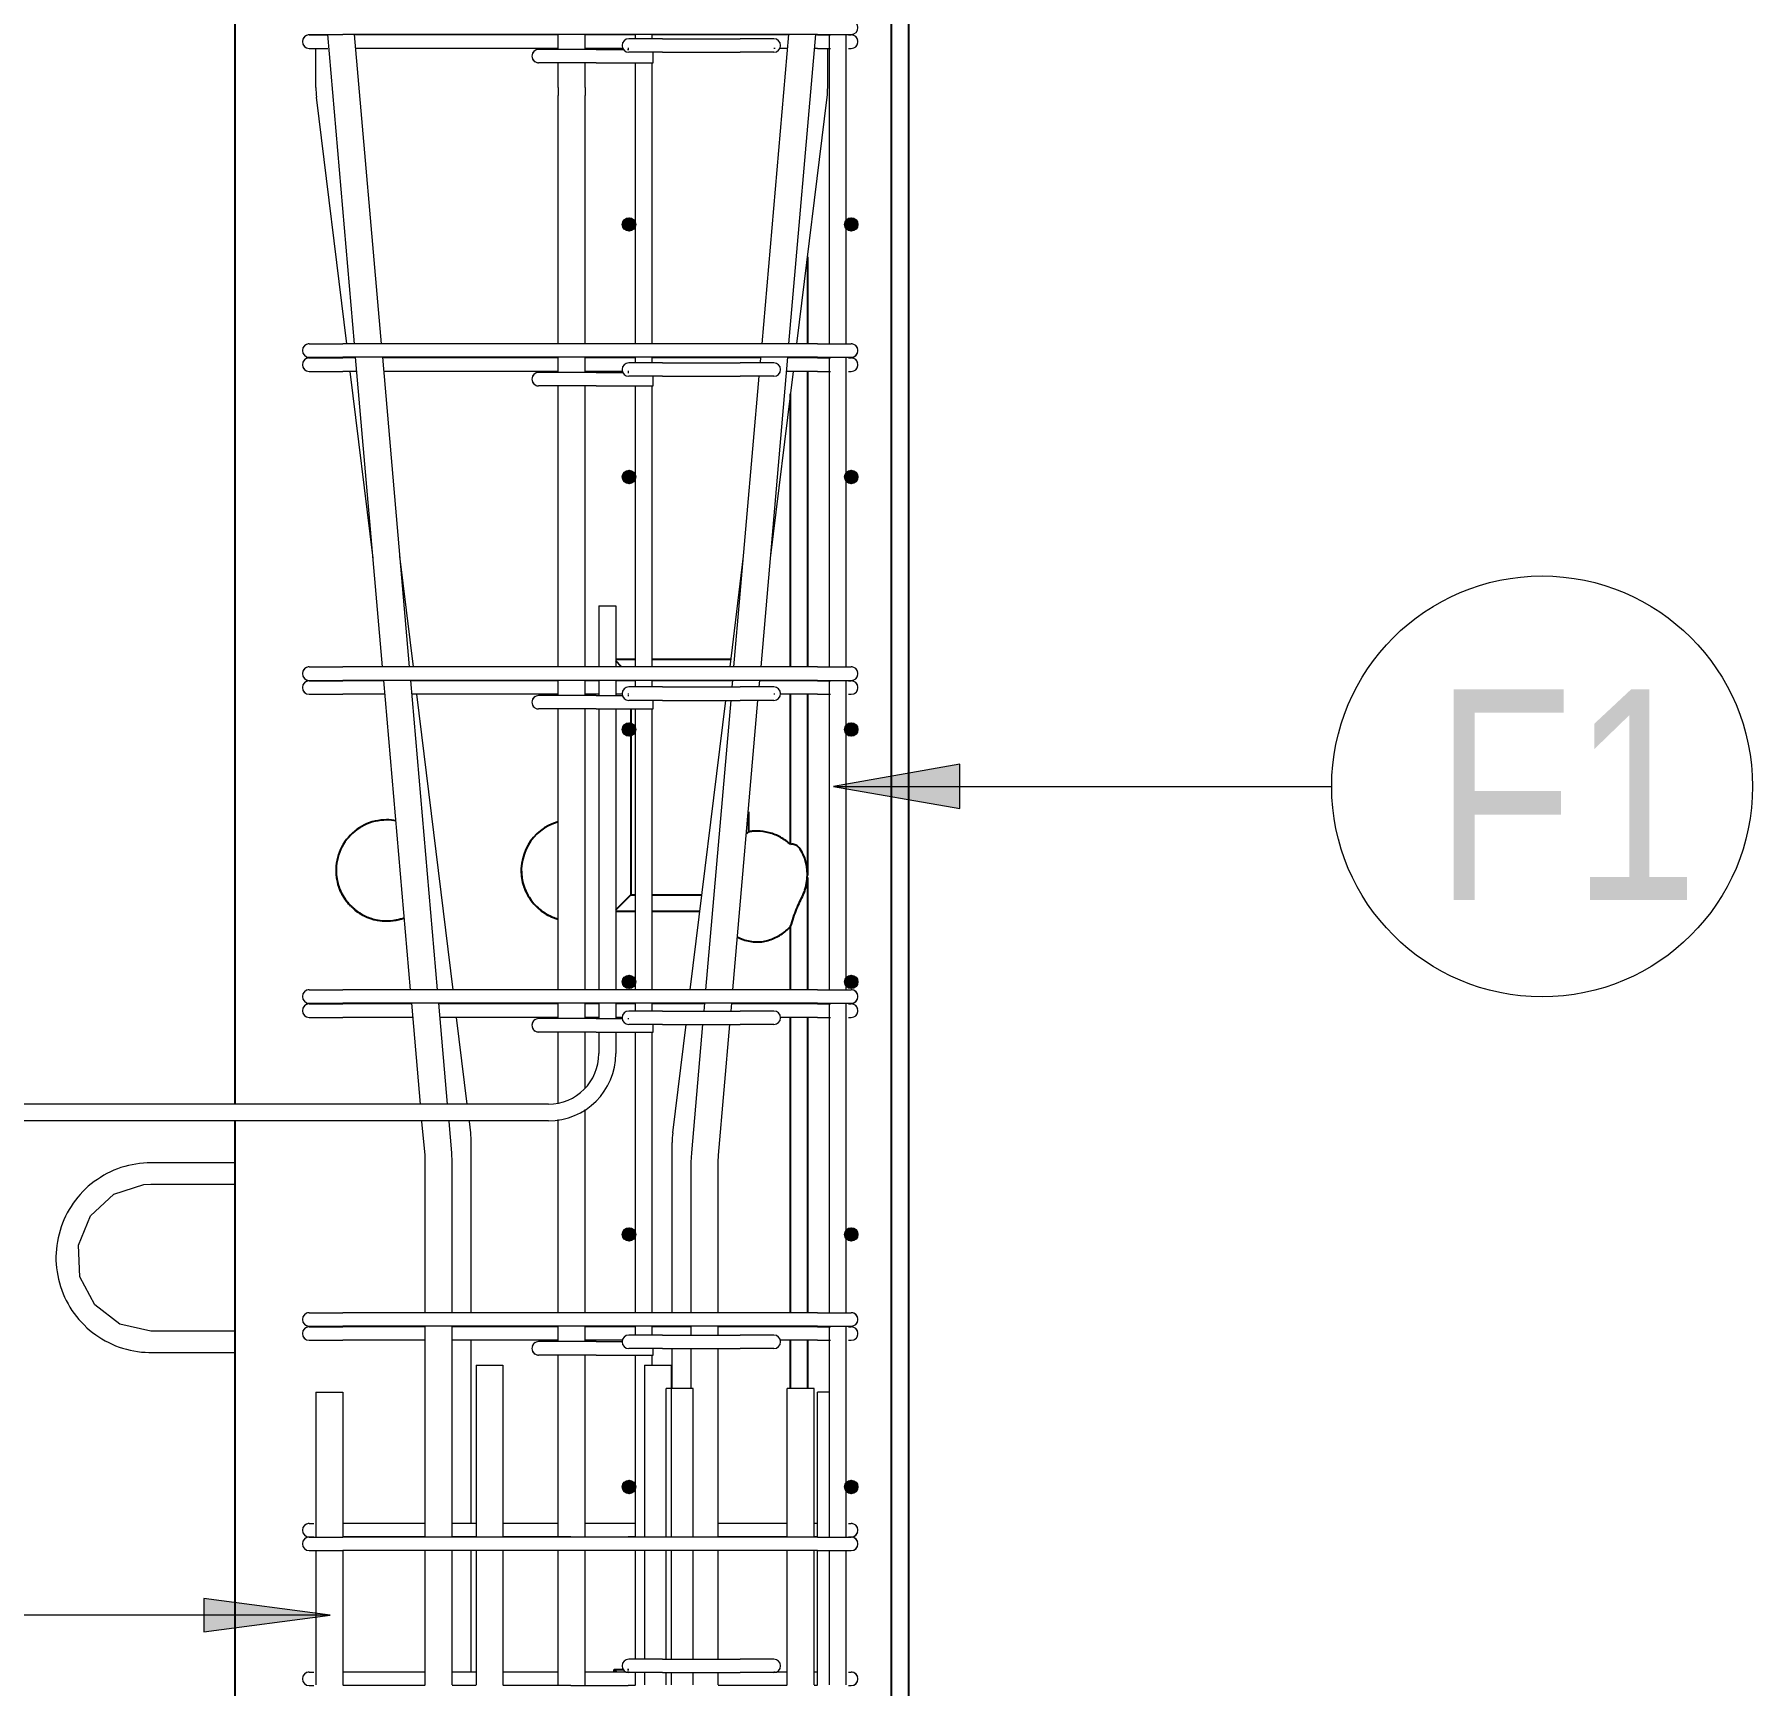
# Model space of a CAD drawing. Header units: millimetres. Extents: x -8986 to 3673, y -4076 to 6190.
# Drawn here: x 729 to 1749, y -729 to 252 of the extents above; entities that cross this region are included whole.
import ezdxf

# ---------------------------------------------------------------- set-up
doc = ezdxf.new("R2010")
doc.units = ezdxf.units.MM
for name, color, linetype, lineweight in [('A-GENM', 13, 'Continuous', 18), ('A-WALL', 113, 'Continuous', 25), ('S-RBAR', 171, 'Continuous', 18), ('S-RBAR-IDEN', 171, 'Continuous', 9)]:
    doc.layers.add(name, color=color, linetype=linetype, lineweight=lineweight)
doc.styles.add('Nirmala UI Semilight', font='NirmalaS.ttf', dxfattribs={"width": 0.8, "height": 125})

# ---------------------------------------------------------------- blocks, each defined once
blk = doc.blocks.new('12_7Ø_ Lifting Insert_COLUMN - 12_9Ø Lifting insert-1653057-Elevation Right 1')
at = {"layer": 'A-GENM'}
for p, q in [((20064.6, 2553.3), (20014.6, 2553.3)), ((20014.6, 2540.6), (20064.6, 2540.6)), ((20064.6, 2453.3), (20014.6, 2453.3)), ((20014.6, 2440.6), (20064.6, 2440.6))]:
    blk.add_line(p, q, dxfattribs=at)
at = {"layer": 'A-GENM', "flags": 128}
for points in [[(20014.6, 2553.3), (20012.3, 2553.3), (20010.1, 2553.2), (20007.8, 2552.9), (20005.6, 2552.6), (20003.4, 2552.2), (20001.2, 2551.7), (19999, 2551.2), (19996.8, 2550.5), (19994.7, 2549.7), (19992.6, 2548.9), (19990.6, 2548), (19988.5, 2547), (19986.6, 2545.9), (19984.6, 2544.7), (19982.8, 2543.5), (19980.9, 2542.2), (19979.1, 2540.8), (19977.4, 2539.4), (19975.7, 2537.8), (19974.1, 2536.3), (19972.6, 2534.6), (19971.1, 2532.9), (19969.7, 2531.1), (19968.4, 2529.3), (19967.2, 2527.4), (19966, 2525.5), (19964.9, 2523.6), (19963.8, 2521.6), (19962.9, 2519.5), (19962, 2517.4), (19961.3, 2515.3), (19960.6, 2513.2), (19960, 2511), (19959.5, 2508.8), (19959, 2506.6), (19958.7, 2504.3), (19958.5, 2502.1), (19958.3, 2499.9), (19958.2, 2497.6), (19958.2, 2495.4), (19958.4, 2493.1), (19958.6, 2490.9), (19958.8, 2488.6), (19959.2, 2486.4), (19959.7, 2484.2), (19960.2, 2482), (19960.9, 2479.9), (19961.6, 2477.7), (19962.4, 2475.6), (19963.3, 2473.6), (19964.3, 2471.5), (19965.4, 2469.5), (19966.5, 2467.6), (19967.7, 2465.7), (19969, 2463.8), (19970.4, 2462), (19971.8, 2460.3), (19973.3, 2458.6), (19974.9, 2457), (19976.5, 2455.4), (19978.2, 2454), (19979.9, 2452.5), (19981.8, 2451.2), (19983.6, 2449.9), (19985.5, 2448.7), (19987.5, 2447.6), (19989.5, 2446.5), (19991.5, 2445.6), (19993.6, 2444.7), (19995.7, 2443.9), (19997.8, 2443.2), (20000, 2442.6), (20002.2, 2442), (20004.4, 2441.6), (20006.6, 2441.2), (20008.9, 2440.9), (20011.1, 2440.8), (20013.4, 2440.7), (20014.6, 2440.6)], [(20014.6, 2453.3), (19996.2, 2457.4), (19981.2, 2468.9), (19972.4, 2485.6), (19971.5, 2504.4), (19978.7, 2521.8), (19992.5, 2534.7), (20010.4, 2540.5), (20014.6, 2540.6)]]:
    blk.add_lwpolyline(points, dxfattribs=at)
blk = doc.blocks.new('M_Rebar Tag_rfa Dimension - ARROW-793927-Elevation Right 1')
at = {"layer": 'S-RBAR-IDEN'}
blk.add_circle((20841, 1449.4), 125, dxfattribs=at)

msp = doc.modelspace()

# ---------------------------------------------------------------- hatches: boundary and pattern name
at = {"layer": 'S-RBAR'}
for points in [[(1082, 134.7), (1086, 138.7), (1082, 142.7), (1078, 138.7)], [(1214, 134.7), (1218, 138.7), (1214, 142.7), (1210, 138.7)], [(1082, -15.3), (1086, -11.3), (1082, -7.3), (1078, -11.3)], [(1214, -15.3), (1218, -11.3), (1214, -7.3), (1210, -11.3)], [(1082, -165.3), (1086, -161.3), (1082, -157.3), (1078, -161.3)], [(1214, -165.3), (1218, -161.3), (1214, -157.3), (1210, -161.3)], [(1082, -315.2), (1086, -311.2), (1082, -307.2), (1078, -311.2)], [(1214, -315.2), (1218, -311.2), (1214, -307.2), (1210, -311.2), (1211.8, -313.1)], [(1082, -465.2), (1086, -461.2), (1082, -457.2), (1078, -461.2)], [(1214, -465.2), (1218, -461.2), (1214, -457.2), (1210, -461.2), (1211.8, -463.1)], [(1082, -615.2), (1086, -611.2), (1082, -607.2), (1078, -611.2)], [(1214, -615.2), (1218, -611.2), (1214, -607.2), (1210, -611.2), (1211.8, -613)]]:
    msp.add_hatch(color=256, dxfattribs=at).paths.add_polyline_path(points)
h = msp.add_hatch(color=256, dxfattribs=at)
edge = h.paths.add_edge_path()
edge.add_arc((1082, 138.7), 4, 0, 360)
h = msp.add_hatch(color=256, dxfattribs=at)
edge = h.paths.add_edge_path()
edge.add_arc((1214, 138.7), 4, 0, 360)
h = msp.add_hatch(color=256, dxfattribs=at)
edge = h.paths.add_edge_path()
edge.add_arc((1082, -11.3), 4, 0, 360)
h = msp.add_hatch(color=256, dxfattribs=at)
edge = h.paths.add_edge_path()
edge.add_arc((1214, -11.3), 4, 0, 360)
h = msp.add_hatch(color=256, dxfattribs=at)
edge = h.paths.add_edge_path()
edge.add_arc((1082, -161.3), 4, 0, 360)
h = msp.add_hatch(color=256, dxfattribs=at)
edge = h.paths.add_edge_path()
edge.add_arc((1214, -161.3), 4, 0, 360)
h = msp.add_hatch(color=256, dxfattribs=at)
edge = h.paths.add_edge_path()
edge.add_arc((1082, -311.2), 4, 0, 360)
h = msp.add_hatch(color=256, dxfattribs=at)
edge = h.paths.add_edge_path()
edge.add_arc((1214, -311.2), 4, 0, 360)
h = msp.add_hatch(color=256, dxfattribs=at)
edge = h.paths.add_edge_path()
edge.add_arc((1082, -461.2), 4, 0, 360)
h = msp.add_hatch(color=256, dxfattribs=at)
edge = h.paths.add_edge_path()
edge.add_arc((1214, -461.2), 4, 0, 360)
h = msp.add_hatch(color=256, dxfattribs=at)
edge = h.paths.add_edge_path()
edge.add_arc((1082, -611.2), 4, 0, 360)
h = msp.add_hatch(color=256, dxfattribs=at)
edge = h.paths.add_edge_path()
edge.add_arc((1214, -611.2), 4, 0, 360)
at = {"layer": 'S-RBAR-IDEN'}
for points in [[(1203.5, -195.1), (1278.5, -208.3), (1278.5, -181.9)], [(904.5, -687.3), (829.5, -677.4), (829.5, -697.2)]]:
    msp.add_hatch(color=256, dxfattribs=at).paths.add_polyline_path(points)

# ---------------------------------------------------------------- linework, layer by layer
at = {"layer": 'A-WALL'}
for p, q in [((1238, -1395), (1238, 3660)), ((1248, 3650), (1248, -1395)), ((848, -383.8), (848, 3040)), ((1188, 119.5), (1188, 67.8)), ((1188, 51.4), (1188, -124.1)), ((1178, -124.1), (1178, 38)), ((1074.1, -119.6), (1085.8, -119.6)), ((1077.5, -124.1), (1074.1, -120.6)), ((1095.8, -119.6), (1142.5, -119.6)), ((1178, -229.6), (1178, -140.4)), ((1188, -140.4), (1188, -247.8)), ((1083, -149.1), (1083, -259.5)), ((1152.9, -210.2), (1152.9, -222.1)), ((1186.5, -256.7), (1187, -255.2)), ((1187.2, -254.5), (1187.5, -252.6)), ((1187.7, -251.8), (1187.7, -251.5)), ((1188, -247.8), (1188, -247.5)), ((1188, -249.2), (1188, -315.9)), ((1074.1, -268.4), (1083, -259.5)), ((1083, -259.5), (1085.8, -259.5)), ((1095.8, -259.5), (1125.3, -259.5)), ((1185.8, -258.8), (1186.2, -257.8)), ((1085.8, -269.4), (1074.1, -269.4)), ((1124.1, -269.4), (1095.8, -269.4)), ((1178, -315.9), (1178, -278.3)), ((1178, -507.7), (1178, -332.3)), ((1188, -332.3), (1188, -507.7)), ((848, -1395), (848, -393.8)), ((1178, -552.8), (1178, -524.1)), ((1188, -524.1), (1188, -552.8)), ((1073.1, -721.2), (1073.1, -719.6)), ((1073.1, -719.6), (1078.9, -719.6)), ((1074.7, -721.2), (1073.1, -719.6)), ((1081.1, -719.6), (1081.9, -719.6))]:
    msp.add_line(p, q, dxfattribs=at)
at = {"layer": 'A-WALL', "flags": 128}
for points in [[(1188, -247.5), (1187.9, -245), (1187.6, -242.6), (1187.1, -240.2), (1186.4, -237.8), (1185.5, -235.5)], [(908, -245), (908, -246.2), (908.1, -247.4), (908.2, -248.6), (908.4, -249.8), (908.6, -251), (908.8, -252.1), (909.1, -253.3), (909.5, -254.4), (909.9, -255.6), (910.3, -256.7), (910.8, -257.8), (911.4, -258.9), (911.9, -259.9), (912.6, -260.9), (913.2, -261.9), (913.9, -262.9), (914.7, -263.9), (915.4, -264.8), (916.2, -265.7), (917.1, -266.5), (918, -267.3), (918.9, -268.1), (919.8, -268.9), (920.8, -269.6), (921.8, -270.2), (922.8, -270.9), (923.8, -271.5), (924.9, -272), (926, -272.5), (927.1, -273), (928.2, -273.4), (929.4, -273.7), (930.5, -274.1), (931.7, -274.3), (932.9, -274.6), (934.1, -274.7), (935.3, -274.9), (936.5, -275), (937.7, -275), (938, -275)], [(1018, -245), (1018, -246.2), (1018.1, -247.4), (1018.2, -248.6), (1018.4, -249.8), (1018.6, -251), (1018.8, -252.1), (1019.1, -253.3), (1019.5, -254.4), (1019.9, -255.6), (1020.3, -256.7), (1020.8, -257.8), (1021.4, -258.9), (1021.9, -259.9), (1022.6, -260.9), (1023.2, -261.9), (1023.9, -262.9), (1024.7, -263.9), (1025.4, -264.8), (1026.2, -265.7), (1027.1, -266.5), (1028, -267.3), (1028.9, -268.1), (1029.8, -268.9), (1030.8, -269.6), (1031.8, -270.2), (1032.8, -270.9), (1033.8, -271.5), (1034.9, -272), (1036, -272.5), (1037.1, -273), (1038.2, -273.4), (1039.4, -273.7), (1040, -273.9)], [(1185.5, -259.5), (1185.9, -258.4), (1186.4, -257.3), (1186.7, -256.1), (1187, -255), (1187.3, -253.8), (1187.5, -252.6), (1187.7, -251.4), (1187.9, -250.2), (1187.9, -249), (1188, -247.8), (1188, -247.5)], [(938, -275), (939.2, -275), (940.4, -274.9), (941.6, -274.8), (942.8, -274.6), (943.9, -274.4), (945.1, -274.1), (946.3, -273.8), (947.4, -273.5), (948.5, -273.1)]]:
    msp.add_lwpolyline(points, dxfattribs=at)
at = {"layer": 'A-WALL'}
for centre, start, end in [((938, -245), 90, 194.7877), ((938, -245), 79.2606, 90), ((1048, -245), 105.4881, 194.7877), ((938, -245), 195, 209.7609), ((1048, -245), 195, 209.7609), ((938, -245), 210.4129, 224.3929), ((1048, -245), 210.4129, 224.3929), ((938, -245), 225.5593, 239.3093), ((938, -245), 240.7643, 254.1695), ((938, -245), 255.6739, 269.2073), ((938, -245), 270.8584, 284.1962), ((938, -245), 285.7821, 290.7065), ((1048, -245), 225.5593, 239.3093), ((1048, -245), 240.7643, 254.1695)]:
    msp.add_arc(centre, 30, start, end, dxfattribs=at)
for points in [[(1152.9, -222.1), (1152.5, -222.5), (1152.1, -222.9), (1151.7, -223.3)], [(1158, -221.7), (1157.1, -221.7), (1155.4, -221.7), (1153.7, -222), (1152.9, -222.1)], [(1178, -229.6), (1176.2, -227.9), (1172.2, -225.1), (1165.3, -222.3), (1160.5, -221.7), (1158, -221.7)], [(1178, -278.3), (1179.1, -274.6), (1181.5, -267.7), (1184.1, -262), (1185.5, -259.5)]]:
    msp.add_open_spline(points, degree=3, dxfattribs=at)
for points, knots in [([(1185.5, -235.5), (1184.7, -233.8), (1183.5, -231.9), (1181.8, -230.3), (1180.1, -229.4), (1178.8, -229.4), (1178, -229.6)], [-1, -1, -1, -1, -0.666667, -0.5, -0.333333, 0, 0, 0, 0]), ([(1146.3, -284.6), (1146.8, -284.8), (1147.9, -285.4), (1150.4, -286.3), (1153.7, -287.2), (1156.5, -287.5), (1158, -287.5)], [-0.3612062, -0.3612062, -0.3612062, -0.3612062, -0.3125, -0.25, -0.125, 0, 0, 0, 0]), ([(1158, -287.5), (1159.3, -287.5), (1161.8, -287.3), (1165.4, -286.4), (1168.9, -285), (1173.3, -282.5), (1176.2, -280.2), (1178, -278.3)], [-1, -1, -1, -1, -0.833333, -0.666667, -0.5, -0.333333, 0, 0, 0, 0])]:
    msp.add_open_spline(points, degree=3, knots=knots, dxfattribs=at)
at = {"layer": 'S-RBAR'}
for p, q in [((892, 251.6), (912, 251.6)), ((892, 251.3), (897.8, 251.3)), ((892, 251.3), (897.8, 251.3)), ((897.8, 251.3), (902.9, 251.3)), ((918.9, 67.8), (903, 251.6)), ((1194, 251.6), (912, 251.6)), ((935, 67.8), (919, 251.6)), ((1040, 251.3), (919.1, 251.3)), ((1040, 242.7), (1040, 251.6)), ((1056, 242.7), (1056, 251.6)), ((1085.8, 251.3), (1056, 251.3)), ((1101.9, 249), (1081.9, 249)), ((1085.8, 249), (1085.8, 251.6)), ((1095.8, 249), (1095.8, 251.6)), ((1176.9, 251.3), (1095.8, 251.3)), ((1101.9, 249), (1148, 249)), ((1168, 249), (1148, 249)), ((1161, 67.8), (1176.9, 251.6)), ((1177, 67.8), (1193, 251.6)), ((1194, 251.3), (1193, 251.3)), ((1194, 251.6), (1214, 251.6)), ((1194, 251.3), (1201.6, 251.3)), ((1201, 67.8), (1201, 251.6)), ((1211, 67.8), (1211, 251.6)), ((1212.4, 251.3), (1214, 251.3)), ((892, 243.3), (903.1, 243.3)), ((892, 243.3), (903.1, 243.3)), ((896, 220.1), (896, 243.3)), ((1040, 243.3), (919.7, 243.3)), ((1062.4, 242.7), (1028.3, 242.7)), ((1078.6, 243.3), (1056, 243.3)), ((1062.4, 242.7), (1079, 242.7)), ((1081.1, 242.7), (1081.9, 242.7)), ((1081.9, 243.3), (1081.2, 243.3)), ((1101.9, 241), (1081.9, 241)), ((1096.4, 234.7), (1096.4, 241)), ((1101.9, 241), (1148, 241)), ((1168, 241), (1148, 241)), ((1168.8, 243.3), (1168, 243.3)), ((1176.2, 243.3), (1171.4, 243.3)), ((1194, 243.3), (1192.3, 243.3)), ((1194, 243.3), (1201.6, 243.3)), ((1200, 220.1), (1200, 243.3)), ((1212.4, 243.3), (1214, 243.3)), ((1062.4, 234.7), (1028.3, 234.7)), ((1040, 220.1), (1040, 234.7)), ((1056, 220.1), (1056, 234.7)), ((1062.4, 234.7), (1096.4, 234.7)), ((1085.8, 67.8), (1085.8, 234.7)), ((1095.8, 67.8), (1095.8, 234.7)), ((1040, 220.1), (1040, 215.3)), ((1040, 67.8), (1040, 215.3)), ((1056, 220.1), (1056, 215.3)), ((1056, 67.8), (1056, 215.3)), ((914.3, 67.8), (896.3, 214.3)), ((1181.6, 67.8), (1199.6, 214.3)), ((1082, 142.7), (1078, 138.7)), ((1078, 138.7), (1082, 134.7)), ((1086, 138.7), (1082, 142.7)), ((1082, 134.7), (1086, 138.7)), ((1214, 142.7), (1210, 138.7)), ((1210, 138.7), (1214, 134.7)), ((1218, 138.7), (1214, 142.7)), ((1214, 134.7), (1218, 138.7)), ((892, 67.8), (912, 67.8)), ((1194, 67.8), (912, 67.8)), ((1194, 67.8), (1214, 67.8)), ((892, 59.8), (912, 59.8)), ((892, 59.4), (897.8, 59.4)), ((892, 59.4), (897.8, 59.4)), ((892, 51.4), (912, 51.4)), ((892, 51.4), (912, 51.4)), ((897.8, 59.4), (912, 59.4)), ((1194, 59.8), (912, 59.8)), ((919.6, 59.4), (912, 59.4)), ((920.3, 51.4), (912, 51.4)), ((930, -59.6), (916.3, 51.4)), ((935.6, -124.1), (919.6, 59.8)), ((951.6, -124.1), (935.7, 59.8)), ((1040, 59.4), (935.7, 59.4)), ((1040, 51.4), (936.4, 51.4)), ((1040, 50.8), (1040, 59.8)), ((1056, 50.8), (1056, 59.8)), ((1085.8, 59.4), (1056, 59.4)), ((1078.1, 51.4), (1056, 51.4)), ((1081.9, 51.4), (1081.2, 51.4)), ((1101.9, 56.5), (1081.9, 56.5)), ((1085.8, 56.5), (1085.8, 59.8)), ((1095.8, 56.5), (1095.8, 59.8)), ((1160.3, 59.4), (1095.8, 59.4)), ((1101.9, 56.5), (1148, 56.5)), ((1168, 56.5), (1148, 56.5)), ((1160, 56.5), (1160.3, 59.8)), ((1160.4, -124.1), (1176.3, 59.8)), ((1166, -59.6), (1179.6, 51.4)), ((1194, 51.4), (1175.6, 51.4)), ((1194, 59.4), (1176.3, 59.4)), ((1194, 59.8), (1214, 59.8)), ((1194, 59.4), (1201.6, 59.4)), ((1194, 51.4), (1201.6, 51.4)), ((1201, -124.1), (1201, 59.8)), ((1211, -124.1), (1211, 59.8)), ((1212.4, 59.4), (1214, 59.4)), ((1212.4, 51.4), (1214, 51.4)), ((1062.4, 50.8), (1028.3, 50.8)), ((1062.4, 42.8), (1028.3, 42.8)), ((1040, -124.1), (1040, 42.8)), ((1056, -124.1), (1056, 42.8)), ((1062.4, 50.8), (1078.6, 50.8)), ((1062.4, 42.8), (1096.4, 42.8)), ((1081.2, 50.8), (1081.9, 50.8)), ((1101.9, 48.5), (1081.9, 48.5)), ((1085.8, -124.1), (1085.8, 42.8)), ((1095.8, -124.1), (1095.8, 42.8)), ((1096.4, 42.8), (1096.4, 48.5)), ((1101.9, 48.5), (1148, 48.5)), ((1144.3, -124.1), (1159.3, 48.5)), ((1168, 48.5), (1148, 48.5)), ((1082, -7.3), (1078, -11.3)), ((1086, -11.3), (1082, -7.3)), ((1214, -7.3), (1210, -11.3)), ((1218, -11.3), (1214, -7.3)), ((1078, -11.3), (1082, -15.3)), ((1082, -15.3), (1086, -11.3)), ((1210, -11.3), (1214, -15.3)), ((1214, -15.3), (1218, -11.3)), ((954, -124.1), (945.9, -58.4)), ((1142, -124.1), (1150, -58.4)), ((1064.1, -87.8), (1064.1, -124.1)), ((1064.1, -87.8), (1074.1, -87.8)), ((1074.1, -87.8), (1074.1, -124.1)), ((892, -124.1), (912, -124.1)), ((892, -132.1), (912, -132.1)), ((892, -132.4), (897.8, -132.4)), ((892, -132.4), (897.8, -132.4)), ((897.8, -132.4), (912, -132.4)), ((1194, -124.1), (912, -124.1)), ((1194, -132.1), (912, -132.1)), ((936.3, -132.4), (912, -132.4)), ((952.2, -315.9), (936.3, -132.1)), ((968.3, -315.9), (952.3, -132.1)), ((1040, -132.4), (952.4, -132.4)), ((1040, -141.1), (1040, -132.1)), ((1056, -141.1), (1056, -132.1)), ((1064.1, -132.4), (1056, -132.4)), ((1064.1, -132.1), (1064.1, -141.1)), ((1074.1, -132.1), (1074.1, -141.1)), ((1085.8, -132.4), (1074.1, -132.4)), ((1085.8, -136), (1085.8, -132.1)), ((1095.8, -136), (1095.8, -132.1)), ((1143.6, -132.4), (1095.8, -132.4)), ((1143.3, -136), (1143.6, -132.1)), ((1159.3, -136), (1159.7, -132.1)), ((1194, -132.4), (1159.7, -132.4)), ((1194, -124.1), (1214, -124.1)), ((1194, -132.1), (1214, -132.1)), ((1194, -132.4), (1201.6, -132.4)), ((1201, -315.9), (1201, -132.1)), ((1211, -315.9), (1211, -132.1)), ((1212.4, -132.4), (1214, -132.4)), ((892, -140.4), (912, -140.4)), ((892, -140.4), (912, -140.4)), ((937, -140.4), (912, -140.4)), ((1040, -140.4), (953.1, -140.4)), ((977.6, -315.9), (956, -140.4)), ((1062.4, -141.1), (1028.3, -141.1)), ((1064.1, -140.4), (1056, -140.4)), ((1062.4, -141.1), (1078.1, -141.1)), ((1078, -140.4), (1074.1, -140.4)), ((1081.2, -141.1), (1081.9, -141.1)), ((1081.9, -140.4), (1081.3, -140.4)), ((1101.9, -136), (1081.9, -136)), ((1101.9, -136), (1148, -136)), ((1168, -136), (1148, -136)), ((1168.6, -140.4), (1168, -140.4)), ((1194, -140.4), (1172, -140.4)), ((1194, -140.4), (1201.6, -140.4)), ((1212.4, -140.4), (1214, -140.4)), ((1062.4, -149.1), (1028.3, -149.1)), ((1040, -315.9), (1040, -149.1)), ((1056, -315.9), (1056, -149.1)), ((1062.4, -149.1), (1096.4, -149.1)), ((1064.1, -149.1), (1064.1, -315.9)), ((1074.1, -149.1), (1074.1, -315.9)), ((1101.9, -144), (1081.9, -144)), ((1085.8, -315.9), (1085.8, -149.1)), ((1095.8, -315.9), (1095.8, -149.1)), ((1096.4, -149.1), (1096.4, -144)), ((1101.9, -144), (1148, -144)), ((1118.4, -315.9), (1139.5, -144)), ((1127.7, -315.9), (1142.6, -144)), ((1143.7, -315.9), (1158.6, -144)), ((1168, -144), (1148, -144)), ((1082, -157.3), (1078, -161.3)), ((1078, -161.3), (1082, -165.3)), ((1086, -161.3), (1082, -157.3)), ((1082, -165.3), (1086, -161.3)), ((1214, -157.3), (1210, -161.3)), ((1210, -161.3), (1214, -165.3)), ((1218, -161.3), (1214, -157.3)), ((1214, -165.3), (1218, -161.3)), ((892, -315.9), (912, -315.9)), ((1194, -315.9), (912, -315.9)), ((1082, -307.2), (1078, -311.2)), ((1078, -311.2), (1082, -315.2)), ((1086, -311.2), (1082, -307.2)), ((1082, -315.2), (1086, -311.2)), ((1194, -315.9), (1214, -315.9)), ((1214, -307.2), (1210, -311.2)), ((1210, -311.2), (1211.8, -313.1)), ((1211.8, -313.1), (1214, -315.2)), ((1218, -311.2), (1214, -307.2)), ((1214, -315.2), (1218, -311.2)), ((892, -323.9), (912, -323.9)), ((892, -324.3), (897.8, -324.3)), ((892, -324.3), (897.8, -324.3)), ((897.8, -324.3), (912, -324.3)), ((1194, -323.9), (912, -323.9)), ((953, -324.3), (912, -324.3)), ((958.1, -383.8), (952.9, -323.9)), ((974.2, -383.8), (969, -323.9)), ((1040, -324.3), (969, -324.3)), ((1040, -333), (1040, -323.9)), ((1056, -333), (1056, -323.9)), ((1064.1, -324.3), (1056, -324.3)), ((1064.1, -323.9), (1064.1, -333)), ((1074.1, -323.9), (1074.1, -333)), ((1085.8, -324.3), (1074.1, -324.3)), ((1085.8, -328.5), (1085.8, -323.9)), ((1095.8, -328.5), (1095.8, -323.9)), ((1126.9, -324.3), (1095.8, -324.3)), ((1126.6, -328.5), (1127, -323.9)), ((1142.6, -328.5), (1143, -323.9)), ((1194, -324.3), (1143, -324.3)), ((1194, -323.9), (1214, -323.9)), ((1194, -324.3), (1201.6, -324.3)), ((1201, -507.7), (1201, -323.9)), ((1211, -507.7), (1211, -323.9)), ((1212.4, -324.3), (1214, -324.3)), ((892, -332.3), (912, -332.3)), ((892, -332.3), (912, -332.3)), ((953.7, -332.3), (912, -332.3)), ((1040, -332.3), (969.7, -332.3)), ((985.9, -383.8), (979.6, -332.3)), ((1062.4, -333), (1028.3, -333)), ((1064.1, -332.3), (1056, -332.3)), ((1062.4, -333), (1078, -333)), ((1077.9, -332.3), (1074.1, -332.3)), ((1081.3, -333), (1081.9, -333)), ((1101.9, -328.5), (1081.9, -328.5)), ((1101.9, -336.5), (1081.9, -336.5)), ((1096.4, -341), (1096.4, -336.5)), ((1101.9, -328.5), (1148, -328.5)), ((1101.9, -336.5), (1148, -336.5)), ((1108, -400.8), (1115.9, -336.5)), ((1119.3, -412.7), (1125.9, -336.5)), ((1135.2, -414.1), (1141.9, -336.5)), ((1168, -328.5), (1148, -328.5)), ((1168, -336.5), (1148, -336.5)), ((1194, -332.3), (1172, -332.3)), ((1194, -332.3), (1201.6, -332.3)), ((1212.4, -332.3), (1214, -332.3)), ((1062.4, -341), (1028.3, -341)), ((1040, -383), (1040, -341)), ((1056, -374.1), (1056, -341)), ((1062.4, -341), (1096.4, -341)), ((1064.1, -341), (1064.1, -353.8)), ((1074.1, -341), (1074.1, -353.8)), ((1085.8, -507.7), (1085.8, -341)), ((1095.8, -507.7), (1095.8, -341)), ((1034.1, -383.8), (328, -383.8)), ((1056, -401.9), (1056, -387)), ((1034.1, -393.8), (328, -393.8)), ((960.8, -414.1), (959, -394.1)), ((976.7, -412.7), (975.1, -394.1)), ((988, -400.8), (987.2, -394.1)), ((1040, -401.9), (1040, -393)), ((988.3, -507.7), (988.3, -406.7)), ((1040, -406.7), (1040, -401.9)), ((1040, -507.7), (1040, -406.7)), ((1056, -406.7), (1056, -401.9)), ((1056, -507.7), (1056, -406.7)), ((1107.6, -507.7), (1107.6, -406.7)), ((960.9, -418.2), (960.8, -414.1)), ((960.9, -507.7), (960.9, -418.2)), ((976.9, -418.2), (976.7, -412.7)), ((976.9, -507.7), (976.9, -418.2)), ((1119, -418.2), (1119.3, -412.7)), ((1119, -507.7), (1119, -418.2)), ((1135, -418.2), (1135.2, -414.1)), ((1135, -507.7), (1135, -418.2)), ((1082, -457.2), (1078, -461.2)), ((1086, -461.2), (1082, -457.2)), ((1214, -457.2), (1210, -461.2)), ((1218, -461.2), (1214, -457.2)), ((1078, -461.2), (1082, -465.2)), ((1082, -465.2), (1086, -461.2)), ((1210, -461.2), (1211.8, -463.1)), ((1211.8, -463.1), (1214, -465.2)), ((1214, -465.2), (1218, -461.2)), ((892, -507.7), (912, -507.7)), ((1194, -507.7), (912, -507.7)), ((1194, -507.7), (1214, -507.7)), ((892, -515.7), (912, -515.7)), ((892, -516.1), (897.8, -516.1)), ((892, -516.1), (897.8, -516.1)), ((897.8, -516.1), (912, -516.1)), ((1194, -515.7), (912, -515.7)), ((960.9, -516.1), (912, -516.1)), ((960.9, -641), (960.9, -515.7)), ((976.9, -641), (976.9, -515.7)), ((1040, -516.1), (976.9, -516.1)), ((1040, -524.9), (1040, -515.7)), ((1056, -524.9), (1056, -515.7)), ((1085.8, -516.1), (1056, -516.1)), ((1085.8, -521), (1085.8, -515.7)), ((1095.8, -521), (1095.8, -515.7)), ((1119, -516.1), (1095.8, -516.1)), ((1119, -521), (1119, -515.7)), ((1135, -521), (1135, -515.7)), ((1194, -516.1), (1135, -516.1)), ((1194, -515.7), (1214, -515.7)), ((1194, -516.1), (1201.6, -516.1)), ((1201, -641), (1201, -515.7)), ((1211, -641), (1211, -515.7)), ((1212.4, -516.1), (1214, -516.1)), ((892, -524.1), (912, -524.1)), ((892, -524.1), (912, -524.1)), ((960.9, -524.1), (912, -524.1)), ((1040, -524.1), (976.9, -524.1)), ((988.3, -632.9), (988.3, -524.1)), ((1062.4, -524.9), (1028.3, -524.9)), ((1078, -524.1), (1056, -524.1)), ((1062.4, -524.9), (1078, -524.9)), ((1101.9, -521), (1081.9, -521)), ((1101.9, -529), (1081.9, -529)), ((1096.4, -532.9), (1096.4, -529)), ((1101.9, -521), (1148, -521)), ((1101.9, -529), (1148, -529)), ((1107.6, -552.8), (1107.6, -529)), ((1119, -552.8), (1119, -529)), ((1135, -641), (1135, -529)), ((1168, -521), (1148, -521)), ((1168, -529), (1148, -529)), ((1194, -524.1), (1171.9, -524.1)), ((1194, -524.1), (1201.6, -524.1)), ((1212.4, -524.1), (1214, -524.1)), ((991.1, -538.9), (991.1, -641)), ((991.1, -538.9), (1007.1, -538.9)), ((1007.1, -538.9), (1007.1, -641)), ((1062.4, -532.9), (1028.3, -532.9)), ((1040, -640.9), (1040, -532.9)), ((1056, -640.9), (1056, -532.9)), ((1062.4, -532.9), (1096.4, -532.9)), ((1085.8, -641), (1085.8, -532.9)), ((1091.1, -538.9), (1091.1, -641)), ((1091.1, -538.9), (1107.1, -538.9)), ((1095.8, -538.9), (1095.8, -532.9)), ((1107.1, -538.9), (1107.1, -641)), ((896, -555), (896, -641)), ((896, -555), (912, -555)), ((912, -555), (912, -641)), ((1120.1, -552.8), (1104.1, -552.8)), ((1104.1, -641), (1104.1, -552.8)), ((1120.1, -641), (1120.1, -552.8)), ((1191.9, -552.8), (1175.9, -552.8)), ((1175.9, -641), (1175.9, -552.8)), ((1191.9, -641), (1191.9, -552.8)), ((1201, -555), (1194, -555)), ((1194, -641), (1194, -555)), ((1082, -607.2), (1078, -611.2)), ((1078, -611.2), (1082, -615.2)), ((1086, -611.2), (1082, -607.2)), ((1082, -615.2), (1086, -611.2)), ((1214, -607.2), (1210, -611.2)), ((1210, -611.2), (1211.8, -613)), ((1218, -611.2), (1214, -607.2)), ((1214, -615.2), (1218, -611.2)), ((1211.8, -613), (1214, -615.2)), ((892, -632.9), (894.8, -632.9)), ((892, -632.9), (894.8, -632.9)), ((892, -640.9), (894.8, -640.9)), ((892, -640.9), (894.8, -640.9)), ((892, -641), (912, -641)), ((960.9, -632.9), (912, -632.9)), ((960.9, -640.9), (912, -640.9)), ((1194, -641), (912, -641)), ((991.1, -632.9), (976.9, -632.9)), ((991.1, -640.9), (976.9, -640.9)), ((1040, -632.9), (1007.1, -632.9)), ((1013.3, -640.9), (1007.1, -640.9)), ((1047.4, -640.9), (1013.3, -640.9)), ((1047.4, -640.9), (1081.4, -640.9)), ((1085.8, -632.9), (1056, -632.9)), ((1085.8, -640.9), (1081.4, -640.9)), ((1175.9, -632.9), (1135, -632.9)), ((1175.9, -640.9), (1135, -640.9)), ((1194, -632.9), (1191.9, -632.9)), ((1194, -640.9), (1191.9, -640.9)), ((1194, -641), (1214, -641)), ((1212.4, -632.9), (1214, -632.9)), ((1212.4, -640.9), (1214, -640.9)), ((892, -649), (912, -649)), ((896, -649), (896, -728.7)), ((1194, -649), (912, -649)), ((912, -649), (912, -728.7)), ((960.9, -728.7), (960.9, -649)), ((976.9, -728.7), (976.9, -649)), ((988.3, -721.2), (988.3, -649)), ((991.1, -649), (991.1, -728.7)), ((1007.1, -649), (1007.1, -728.7)), ((1040, -728.7), (1040, -649)), ((1056, -728.7), (1056, -649)), ((1085.8, -713.5), (1085.8, -649)), ((1091.1, -649), (1091.1, -713.5)), ((1104.1, -713.5), (1104.1, -649)), ((1107.1, -649), (1107.1, -713.5)), ((1120.1, -713.5), (1120.1, -649)), ((1135, -713.5), (1135, -649)), ((1175.9, -728.7), (1175.9, -649)), ((1191.9, -728.7), (1191.9, -649)), ((1194, -649), (1214, -649)), ((1194, -728.7), (1194, -649)), ((1201, -728.7), (1201, -649)), ((1211, -728.7), (1211, -649)), ((1101.9, -713.5), (1081.9, -713.5)), ((1101.9, -713.5), (1148, -713.5)), ((1168, -713.5), (1148, -713.5)), ((892, -721.2), (894.8, -721.2)), ((892, -721.2), (894.8, -721.2)), ((960.9, -721.2), (912, -721.2)), ((991.1, -721.2), (976.9, -721.2)), ((1040, -721.2), (1007.1, -721.2)), ((1080.4, -721.2), (1056, -721.2)), ((1082, -721.2), (1080.9, -721.2)), ((1101.9, -721.5), (1081.9, -721.5)), ((1085.8, -728.7), (1085.8, -721.5)), ((1091.1, -721.5), (1091.1, -728.7)), ((1101.9, -721.5), (1148, -721.5)), ((1104.1, -728.7), (1104.1, -721.5)), ((1107.1, -721.5), (1107.1, -728.7)), ((1120.1, -728.7), (1120.1, -721.5)), ((1135, -728.7), (1135, -721.5)), ((1168, -721.5), (1148, -721.5)), ((1169.1, -721.2), (1168, -721.2)), ((1175.9, -721.2), (1169.5, -721.2)), ((1194, -721.2), (1191.9, -721.2)), ((1212.4, -721.2), (1214, -721.2)), ((892, -729.2), (894.8, -729.2)), ((892, -729.2), (894.8, -729.2)), ((960.9, -729.2), (912, -729.2)), ((991.1, -729.2), (976.9, -729.2)), ((1013.3, -729.2), (1007.1, -729.2)), ((1047.4, -729.2), (1013.3, -729.2)), ((1047.4, -729.2), (1081.4, -729.2)), ((1085.8, -729.2), (1081.4, -729.2)), ((1175.9, -729.2), (1135, -729.2)), ((1194, -729.2), (1191.9, -729.2)), ((1212.4, -729.2), (1214, -729.2))]:
    msp.add_line(p, q, dxfattribs=at)
for centre in [(1082, 138.7), (1214, 138.7), (1082, -11.3), (1214, -11.3), (1082, -161.3), (1214, -161.3), (1082, -311.2), (1214, -311.2), (1082, -461.2), (1214, -461.2), (1082, -611.2), (1214, -611.2)]:
    msp.add_circle(centre, 4, dxfattribs=at)
for centre, radius, start, end in [((1214, 255.6), 4, 270, 90), ((892, 247.3), 4, 90, 270), ((892, 247.3), 4, 90, 270), ((892, 247.3), 4, 120, 165), ((892, 247.3), 4, 195, 240), ((892, 247.3), 4, 90, 105), ((1081.9, 245), 4, 90, 270), ((1168, 245), 4, 270, 90), ((1214, 247.3), 4, 75, 90), ((1214, 247.3), 4, 270, 90), ((1214, 247.3), 4, 15, 60), ((1214, 247.3), 4, 300, 345), ((1028.3, 238.7), 4, 90, 270), ((1028.3, 238.7), 4, 120, 165), ((1028.3, 238.7), 4, 195, 240), ((1028.3, 238.7), 4, 255, 270), ((944, 220.1), 48, 180, 187), ((1152, 220.1), 48, 353, 360), ((892, 63.8), 4, 90, 270), ((892, 63.8), 4, 120, 165), ((892, 63.8), 4, 120, 165), ((892, 63.8), 4, 195, 240), ((892, 63.8), 4, 195, 240), ((892, 63.8), 4, 90, 105), ((892, 63.8), 4, 90, 105), ((1214, 63.8), 4, 75, 90), ((1214, 63.8), 4, 270, 90), ((1214, 63.8), 4, 15, 60), ((1214, 63.8), 4, 300, 345), ((892, 55.4), 4, 90, 270), ((892, 55.4), 4, 90, 270), ((892, 55.4), 4, 120, 165), ((892, 55.4), 4, 195, 240), ((892, 55.4), 4, 90, 105), ((1081.9, 52.5), 4, 90, 270), ((1168, 52.5), 4, 270, 90), ((1214, 55.4), 4, 75, 90), ((1214, 55.4), 4, 270, 90), ((1214, 55.4), 4, 15, 60), ((1214, 55.4), 4, 300, 345), ((1028.3, 46.8), 4, 90, 270), ((1028.3, 46.8), 4, 120, 165), ((1028.3, 46.8), 4, 195, 240), ((1028.3, 46.8), 4, 255, 270), ((892, -128.1), 4, 90, 270), ((892, -136.4), 4, 90, 270), ((892, -136.4), 4, 90, 270), ((892, -128.1), 4, 120, 165), ((892, -128.1), 4, 120, 165), ((892, -128.1), 4, 195, 240), ((892, -128.1), 4, 195, 240), ((892, -128.1), 4, 90, 105), ((892, -128.1), 4, 90, 105), ((892, -136.4), 4, 90, 105), ((1214, -128.1), 4, 75, 90), ((1214, -128.1), 4, 270, 90), ((1214, -136.4), 4, 75, 90), ((1214, -136.4), 4, 270, 90), ((1214, -128.1), 4, 15, 60), ((1214, -128.1), 4, 300, 345), ((892, -136.4), 4, 120, 165), ((892, -136.4), 4, 195, 240), ((1028.3, -145.1), 4, 90, 270), ((1028.3, -145.1), 4, 120, 165), ((1081.9, -140), 4, 90, 270), ((1168, -140), 4, 270, 90), ((1214, -136.4), 4, 15, 60), ((1214, -136.4), 4, 300, 345), ((1028.3, -145.1), 4, 195, 240), ((1028.3, -145.1), 4, 255, 270), ((892, -319.9), 4, 90, 270), ((892, -319.9), 4, 90, 105), ((892, -319.9), 4, 90, 105), ((1214, -319.9), 4, 75, 90), ((1214, -319.9), 4, 270, 90), ((892, -328.3), 4, 90, 270), ((892, -328.3), 4, 90, 270), ((892, -319.9), 4, 120, 165), ((892, -319.9), 4, 120, 165), ((892, -319.9), 4, 195, 240), ((892, -319.9), 4, 195, 240), ((892, -328.3), 4, 120, 165), ((892, -328.3), 4, 90, 105), ((1214, -328.3), 4, 75, 90), ((1214, -328.3), 4, 270, 90), ((1214, -319.9), 4, 15, 60), ((1214, -319.9), 4, 300, 345), ((1214, -328.3), 4, 15, 60), ((892, -328.3), 4, 195, 240), ((1028.3, -337), 4, 90, 270), ((1028.3, -337), 4, 120, 165), ((1081.9, -332.5), 4, 90, 270), ((1168, -332.5), 4, 270, 90), ((1214, -328.3), 4, 300, 345), ((1028.3, -337), 4, 195, 240), ((1028.3, -337), 4, 255, 270), ((1034.1, -353.8), 30, 270, 360), ((1034.1, -353.8), 40, 270, 0), ((940.3, -406.7), 48, 0, 7), ((1155.6, -406.7), 48, 173, 180), ((892, -511.7), 4, 90, 270), ((892, -511.7), 4, 120, 165), ((892, -511.7), 4, 120, 165), ((892, -511.7), 4, 90, 105), ((892, -511.7), 4, 90, 105), ((1214, -511.7), 4, 75, 90), ((1214, -511.7), 4, 270, 90), ((1214, -511.7), 4, 15, 60), ((892, -520.1), 4, 90, 270), ((892, -520.1), 4, 90, 270), ((892, -511.7), 4, 195, 240), ((892, -511.7), 4, 195, 240), ((892, -520.1), 4, 120, 165), ((892, -520.1), 4, 90, 105), ((1214, -520.1), 4, 75, 90), ((1214, -520.1), 4, 270, 90), ((1214, -511.7), 4, 300, 345), ((1214, -520.1), 4, 15, 60), ((892, -520.1), 4, 195, 240), ((1028.3, -528.9), 4, 90, 270), ((1028.3, -528.9), 4, 120, 165), ((1028.3, -528.9), 4, 195, 240), ((1081.9, -525), 4, 90, 270), ((1168, -525), 4, 270, 90), ((1214, -520.1), 4, 300, 345), ((1028.3, -528.9), 4, 255, 270), ((892, -636.9), 4, 90, 270), ((892, -636.9), 4, 90, 270), ((892, -645), 4, 90, 270), ((892, -636.9), 4, 120, 165), ((892, -636.9), 4, 195, 240), ((892, -645), 4, 120, 165), ((892, -645), 4, 120, 165), ((892, -636.9), 4, 90, 105), ((892, -645), 4, 90, 105), ((892, -645), 4, 90, 105), ((1214, -636.9), 4, 75, 90), ((1214, -636.9), 4, 270, 90), ((1214, -645), 4, 75, 90), ((1214, -645), 4, 270, 90), ((1214, -636.9), 4, 15, 60), ((1214, -636.9), 4, 300, 345), ((1214, -645), 4, 15, 60), ((892, -645), 4, 195, 240), ((892, -645), 4, 195, 240), ((1214, -645), 4, 300, 345), ((1081.9, -717.5), 4, 90, 270), ((1168, -717.5), 4, 270, 90), ((892, -725.2), 4, 90, 270), ((892, -725.2), 4, 90, 270), ((892, -725.2), 4, 120, 165), ((892, -725.2), 4, 90, 105), ((1214, -725.2), 4, 75, 90), ((1214, -725.2), 4, 270, 90), ((1214, -725.2), 4, 15, 60), ((892, -725.2), 4, 195, 240), ((1214, -725.2), 4, 300, 345)]:
    msp.add_arc(centre, radius, start, end, dxfattribs=at)
at = {"layer": 'S-RBAR-IDEN'}
for p, q in [((1278.5, -181.9), (1203.5, -195.1)), ((1278.5, -208.3), (1278.5, -181.9)), ((1203.5, -195.1), (1278.5, -208.3)), ((1203.5, -195.1), (1499.4, -195.1)), ((904.5, -687.3), (829.5, -677.4)), ((829.5, -677.4), (829.5, -697.2)), ((904.5, -687.3), (471, -687.3)), ((829.5, -697.2), (904.5, -687.3))]:
    msp.add_line(p, q, dxfattribs=at)

# ---------------------------------------------------------------- block references
at = {"layer": 'A-GENM'}
msp.add_blockref('12_7Ø_ Lifting Insert_COLUMN - 12_9Ø Lifting insert-1653057-Elevation Right 1', (-19216.6, -2972), dxfattribs=at)
at = {"layer": 'S-RBAR-IDEN'}
msp.add_blockref('M_Rebar Tag_rfa Dimension - ARROW-793927-Elevation Right 1', (-19216.6, -1644.5), dxfattribs=at)

# ---------------------------------------------------------------- texts
at = {"layer": 'S-RBAR-IDEN', "insert": (1560.9, -137.5), "char_height": 125, "width": 144.304, "attachment_point": 1, "style": 'Nirmala UI Semilight'}
msp.add_mtext('F1', dxfattribs=at)

doc.saveas('drawing.dxf')
